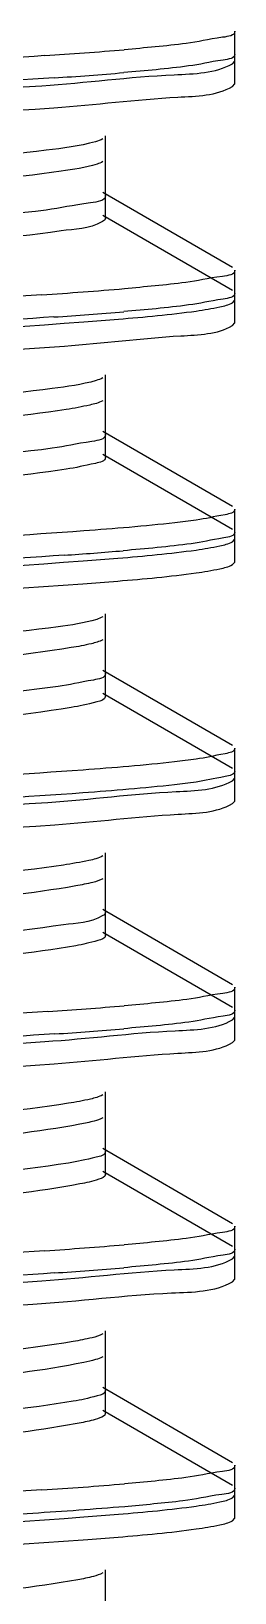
# Model space of a CAD drawing. Extents: x 27938 to 1042331, y -235042 to 1535213.
# Drawn here: x 708183.8 to 708204, y 733137.6 to 733293.1 of the extents above; entities that cross this region are included whole.
import ezdxf

# ---------------------------------------------------------------- set-up
doc = ezdxf.new("R2010")
doc.units = 0
doc.header["$LTSCALE"] = 1000
doc.header["$MEASUREMENT"] = 0

msp = doc.modelspace()

# ---------------------------------------------------------------- linework, layer by layer
at = {"linetype": 'Continuous'}
for p, q in [((708204.03, 733290.16), (708204.03, 733293.13)), ((708204.03, 733290.16), (708204.03, 733293.13)), ((708204.03, 733287.88), (708204.03, 733290.85)), ((708204.03, 733287.88), (708204.03, 733290.85)), ((708203.8, 733289.9), (708204.03, 733290.16)), ((708203.8, 733287.62), (708204.03, 733287.88)), ((708191.14, 733276.76), (708191.14, 733282.72)), ((708191.14, 733274.48), (708191.14, 733280.44)), ((708203.8, 733269.58), (708190.88, 733277.06)), ((708203.8, 733267.3), (708190.88, 733274.78)), ((708204.03, 733266.34), (708204.03, 733269.32)), ((708204.03, 733266.34), (708204.03, 733269.32)), ((708203.8, 733266.08), (708204.03, 733266.34)), ((708204.03, 733264.07), (708204.03, 733267.04)), ((708204.03, 733264.07), (708204.03, 733267.04)), ((708203.8, 733263.8), (708204.03, 733264.07)), ((708191.14, 733252.95), (708191.14, 733258.9)), ((708191.14, 733250.67), (708191.14, 733256.62)), ((708203.8, 733245.77), (708190.88, 733253.25)), ((708203.8, 733243.49), (708190.88, 733250.97)), ((708204.03, 733242.53), (708204.03, 733245.51)), ((708204.03, 733240.25), (708204.03, 733243.23)), ((708204.03, 733240.25), (708204.03, 733243.23)), ((708203.8, 733242.27), (708204.03, 733242.53)), ((708203.8, 733239.99), (708204.03, 733240.25)), ((708191.14, 733229.14), (708191.14, 733235.09)), ((708191.14, 733226.86), (708191.14, 733232.81)), ((708203.8, 733221.96), (708190.88, 733229.44)), ((708203.8, 733219.68), (708190.88, 733227.16)), ((708204.03, 733218.72), (708204.03, 733221.7)), ((708204.03, 733218.72), (708204.03, 733221.7)), ((708204.03, 733216.44), (708204.03, 733219.42)), ((708204.03, 733216.44), (708204.03, 733219.42)), ((708203.8, 733218.46), (708204.03, 733218.72)), ((708203.8, 733216.18), (708204.03, 733216.44)), ((708191.14, 733205.32), (708191.14, 733211.28)), ((708191.14, 733203.04), (708191.14, 733209)), ((708203.8, 733198.14), (708190.88, 733205.63)), ((708203.8, 733195.86), (708190.88, 733203.35)), ((708204.03, 733194.91), (708204.03, 733197.88)), ((708204.03, 733194.91), (708204.03, 733197.88)), ((708203.8, 733194.64), (708204.03, 733194.91)), ((708204.03, 733192.63), (708204.03, 733195.6)), ((708204.03, 733192.63), (708204.03, 733195.6)), ((708203.8, 733192.37), (708204.03, 733192.63)), ((708191.14, 733181.51), (708191.14, 733187.46)), ((708191.14, 733179.23), (708191.14, 733185.19)), ((708203.8, 733174.33), (708190.88, 733181.81)), ((708203.8, 733172.05), (708190.88, 733179.53)), ((708204.03, 733171.09), (708204.03, 733174.07)), ((708204.03, 733171.09), (708204.03, 733174.07)), ((708203.8, 733170.83), (708204.03, 733171.09)), ((708204.03, 733168.81), (708204.03, 733171.79)), ((708204.03, 733168.81), (708204.03, 733171.79)), ((708203.8, 733168.55), (708204.03, 733168.81)), ((708191.14, 733157.7), (708191.14, 733163.65)), ((708191.14, 733155.42), (708191.14, 733161.37)), ((708203.8, 733150.52), (708190.88, 733158)), ((708203.8, 733148.24), (708190.88, 733155.72)), ((708204.03, 733147.28), (708204.03, 733150.26)), ((708204.03, 733147.28), (708204.03, 733150.26)), ((708204.03, 733145), (708204.03, 733147.98)), ((708204.03, 733145), (708204.03, 733147.98)), ((708203.8, 733147.02), (708204.03, 733147.28)), ((708203.8, 733144.74), (708204.03, 733145)), ((708191.14, 733133.89), (708191.14, 733139.84))]:
    msp.add_line(p, q, dxfattribs=at)
for centre, radius, start, end in [((708157.4, 733715.5), 425.7, 273.7304, 274.8001), ((708158.67, 733697.24), 409.67, 273.8316, 274.8033), ((708157.01, 733696.59), 430.61, 273.6995, 274.7995), ((708158.63, 733673.87), 410.12, 273.8286, 274.8033), ((708160, 733632.88), 392.88, 273.9474, 274.8034), ((708157.83, 733614.89), 420.32, 273.7644, 274.8009), ((708158.76, 733600.81), 408.49, 273.8394, 274.8035), ((708157.41, 733596.27), 425.53, 273.7314, 274.8001), ((708158.67, 733578.15), 409.64, 273.8317, 274.8033), ((708157.03, 733577.37), 430.46, 273.7005, 274.7995)]:
    msp.add_arc(centre, radius, start, end, dxfattribs=at)
for points, knots in [([(708204.03, 733293.13), (708204.03, 733292.68), (708201.61, 733292.41), (708200.4, 733292.07), (708199.19, 733291.92)], [0, 0, 0, 0, 0.270722, 1, 1, 1, 1]), ([(708204.03, 733290.85), (708204.03, 733290.42), (708201.74, 733290.14), (708200.58, 733289.82), (708199.43, 733289.67)], [0, 0, 0, 0, 0.271511, 1, 1, 1, 1]), ([(708185.1, 733290.7), (708173.87, 733289.96), (708122.93, 733287.51), (708071.94, 733286.29), (708032.28, 733283.65)], [0, 0, 0, 0, 0.220591, 1, 1, 1, 1]), ([(708184.8, 733287.71), (708189.2, 733288), (708195.36, 733288.85), (708202.09, 733288.92), (708203.8, 733289.9)], [0, 0, 0, 0, 0.691489, 1, 1, 1, 1]), ([(708186.04, 733288.49), (708174.77, 733287.72), (708123.26, 733285.24), (708071.69, 733284.05), (708031.52, 733281.32)], [0, 0, 0, 0, 0.219185, 1, 1, 1, 1]), ([(708031.96, 733280.65), (708043.1, 733281.4), (708094.05, 733283.85), (708145.05, 733285.08), (708184.8, 733287.71)], [0, 0, 0, 0, 0.218984, 1, 1, 1, 1]), ([(708186.02, 733285.51), (708190.13, 733285.79), (708195.9, 733286.59), (708202.19, 733286.7), (708203.8, 733287.62)], [0, 0, 0, 0, 0.690321, 1, 1, 1, 1]), ([(708031.7, 733278.35), (708042.98, 733279.12), (708094.42, 733281.59), (708145.93, 733282.78), (708186.02, 733285.51)], [0, 0, 0, 0, 0.21965, 1, 1, 1, 1]), ([(708190.88, 733282.41), (708190.65, 733282.28), (708188.81, 733281.69), (708186.9, 733281.48), (708185.25, 733281.27)], [0, 0, 0, 0, 0.135508, 1, 1, 1, 1]), ([(708185.25, 733281.27), (708174.89, 733279.99), (708140.39, 733278.35), (708088.95, 733275.43), (708047.67, 733274.48), (708030.74, 733272.04)], [0, 0, 0, 0, 0.20233, 0.668453, 1, 1, 1, 1]), ([(708190.87, 733280.14), (708190.7, 733280.03), (708189.35, 733279.55), (708187.93, 733279.36), (708186.72, 733279.19)], [0, 0, 0, 0, 0.144146, 1, 1, 1, 1]), ([(708186.72, 733279.19), (708176.58, 733277.74), (708141.51, 733276.23), (708089.36, 733272.99), (708047.04, 733272.38), (708029.91, 733269.64)], [0, 0, 0, 0, 0.19563, 0.668751, 1, 1, 1, 1]), ([(708185.25, 733275.32), (708173.81, 733273.9), (708144.95, 733272.61), (708100.26, 733270.3), (708061.62, 733268.84), (708037.86, 733266.79), (708029.77, 733266.23), (708027.21, 733265.38)], [0, 0, 0, 0, 0.21834, 0.54638, 0.848471, 0.948812, 1, 1, 1, 1]), ([(708191.14, 733276.76), (708191.14, 733276.21), (708188.18, 733275.91), (708186.73, 733275.5), (708185.25, 733275.32)], [0, 0, 0, 0, 0.270556, 1, 1, 1, 1]), ([(708191.14, 733274.48), (708191.14, 733274.34), (708189.58, 733273.34), (708188.12, 733273.44), (708186.72, 733273.24)], [0, 0, 0, 0, 0.089983, 1, 1, 1, 1]), ([(708186.72, 733273.24), (708175.69, 733271.67), (708146.97, 733270.48), (708109.52, 733268.56), (708075.62, 733266.96), (708053.75, 733265.9), (708038.11, 733264.51), (708029.78, 733263.98), (708027.17, 733263.09)], [0, 0, 0, 0, 0.208967, 0.538107, 0.703891, 0.84582, 0.948226, 1, 1, 1, 1]), ([(708204.03, 733269.32), (708204.03, 733268.86), (708201.58, 733268.59), (708200.36, 733268.26), (708199.14, 733268.1)], [0, 0, 0, 0, 0.270552, 1, 1, 1, 1]), ([(708184.8, 733266.87), (708173.52, 733266.13), (708122.57, 733263.69), (708071.57, 733262.48), (708031.96, 733259.81)], [0, 0, 0, 0, 0.221599, 1, 1, 1, 1]), ([(708204.03, 733267.04), (708204.03, 733266.61), (708201.73, 733266.32), (708200.58, 733266.01), (708199.42, 733265.86)], [0, 0, 0, 0, 0.271487, 1, 1, 1, 1]), ([(708200.19, 733265.26), (708200.98, 733265.38), (708202.18, 733265.59), (708203.42, 733265.86), (708203.8, 733266.08)], [0, 0, 0, 0, 0.642799, 1, 1, 1, 1]), ([(708186.02, 733264.67), (708174.76, 733263.91), (708123.32, 733261.43), (708071.82, 733260.23), (708031.7, 733257.52)], [0, 0, 0, 0, 0.219069, 1, 1, 1, 1]), ([(708188.98, 733264.18), (708190.13, 733264.27), (708193.87, 733264.56), (708197.62, 733264.9), (708200.19, 733265.26)], [0, 0, 0, 0, 0.307531, 1, 1, 1, 1]), ([(708028.99, 733256.63), (708040.51, 733257.47), (708093.84, 733260.06), (708147.25, 733261.11), (708188.98, 733264.18)], [0, 0, 0, 0, 0.216246, 1, 1, 1, 1]), ([(708187.05, 733261.77), (708190.92, 733262.04), (708196.36, 733262.79), (708202.28, 733262.93), (708203.8, 733263.8)], [0, 0, 0, 0, 0.689207, 1, 1, 1, 1]), ([(708026.38, 733254.15), (708037.43, 733255.03), (708090.99, 733257.67), (708144.62, 733258.81), (708187.05, 733261.77)], [0, 0, 0, 0, 0.20676, 1, 1, 1, 1]), ([(708190.88, 733258.6), (708190.67, 733258.48), (708189.03, 733257.93), (708187.32, 733257.73), (708185.85, 733257.54)], [0, 0, 0, 0, 0.138663, 1, 1, 1, 1]), ([(708185.85, 733257.54), (708175.72, 733256.22), (708141.45, 733254.6), (708089.95, 733251.69), (708048.39, 733250.66), (708031.14, 733248.29)], [0, 0, 0, 0, 0.197662, 0.663013, 1, 1, 1, 1]), ([(708187.24, 733255.45), (708177.84, 733254.03), (708152.81, 733252.9), (708111.98, 733250.78), (708069.97, 733248.81), (708043.4, 733247.48), (708032.82, 733246.22)], [0, 0, 0, 0, 0.184318, 0.484662, 0.793435, 1, 1, 1, 1]), ([(708190.87, 733256.32), (708190.48, 733256.1), (708189.25, 733255.8), (708188.03, 733255.57), (708187.24, 733255.45)], [0, 0, 0, 0, 0.362852, 1, 1, 1, 1]), ([(708191.14, 733252.95), (708191.14, 733252.45), (708188.51, 733252.12), (708187.18, 733251.76), (708185.85, 733251.58)], [0, 0, 0, 0, 0.27224, 1, 1, 1, 1]), ([(708185.85, 733251.58), (708174.54, 733250.11), (708145.67, 733248.83), (708108.16, 733246.98), (708074.64, 733245.38), (708053.14, 733244.33), (708037.83, 733242.95), (708029.69, 733242.43), (708027.14, 733241.55)], [0, 0, 0, 0, 0.21516, 0.544196, 0.7084, 0.848448, 0.949211, 1, 1, 1, 1]), ([(708191.14, 733250.67), (708191.13, 733250.29), (708189.25, 733249.9), (708188.22, 733249.65), (708187.24, 733249.5)], [0, 0, 0, 0, 0.27791, 1, 1, 1, 1]), ([(708187.24, 733249.5), (708177.84, 733248.08), (708152.81, 733246.94), (708111.98, 733244.82), (708069.97, 733242.85), (708043.4, 733241.53), (708032.82, 733240.27)], [0, 0, 0, 0, 0.184318, 0.484662, 0.793435, 1, 1, 1, 1]), ([(708200.19, 733244.43), (708199.48, 733244.33), (708195.75, 733243.87), (708192.01, 733243.57), (708188.98, 733243.35)], [0, 0, 0, 0, 0.1913, 1, 1, 1, 1]), ([(708204.03, 733245.51), (708204.03, 733245.14), (708202.15, 733244.82), (708201.15, 733244.57), (708200.19, 733244.43)], [0, 0, 0, 0, 0.274621, 1, 1, 1, 1]), ([(708188.98, 733243.35), (708177.55, 733242.51), (708124.22, 733239.9), (708070.81, 733238.84), (708028.99, 733235.79)], [0, 0, 0, 0, 0.214632, 1, 1, 1, 1]), ([(708204.03, 733243.23), (708204.03, 733242.82), (708201.88, 733242.52), (708200.78, 733242.23), (708199.69, 733242.08)], [0, 0, 0, 0, 0.272455, 1, 1, 1, 1]), ([(708188.92, 733240.37), (708190.08, 733240.45), (708193.83, 733240.75), (708197.59, 733241.08), (708200.17, 733241.45)], [0, 0, 0, 0, 0.307513, 1, 1, 1, 1]), ([(708200.17, 733241.45), (708200.97, 733241.56), (708202.18, 733241.77), (708203.41, 733242.05), (708203.8, 733242.27)], [0, 0, 0, 0, 0.642963, 1, 1, 1, 1]), ([(708187.05, 733240.93), (708175.09, 733240.1), (708121.46, 733237.5), (708067.73, 733236.62), (708026.16, 733233.3)], [0, 0, 0, 0, 0.22323, 1, 1, 1, 1]), ([(708028.82, 733232.8), (708040.32, 733233.64), (708093.69, 733236.25), (708147.13, 733237.29), (708188.92, 733240.37)], [0, 0, 0, 0, 0.215731, 1, 1, 1, 1]), ([(708200.17, 733239.17), (708200.96, 733239.28), (708202.17, 733239.49), (708203.41, 733239.77), (708203.8, 733239.99)], [0, 0, 0, 0, 0.643037, 1, 1, 1, 1]), ([(708028.74, 733230.52), (708040.22, 733231.36), (708093.61, 733233.96), (708147.08, 733235.01), (708188.9, 733238.09)], [0, 0, 0, 0, 0.215475, 1, 1, 1, 1]), ([(708188.9, 733238.09), (708190.05, 733238.17), (708193.82, 733238.47), (708197.58, 733238.8), (708200.17, 733239.17)], [0, 0, 0, 0, 0.307506, 1, 1, 1, 1]), ([(708186.42, 733233.8), (708176.27, 733232.4), (708141.47, 733230.84), (708089.52, 733227.73), (708047.47, 733226.96), (708030.3, 733224.35)], [0, 0, 0, 0, 0.196452, 0.666888, 1, 1, 1, 1]), ([(708190.88, 733234.79), (708190.69, 733234.68), (708189.24, 733234.17), (708187.72, 733233.98), (708186.42, 733233.8)], [0, 0, 0, 0, 0.142097, 1, 1, 1, 1]), ([(708187.73, 733231.72), (708177.66, 733230.09), (708150.56, 733229.02), (708107.04, 733226.83), (708064.29, 733224.42), (708038.1, 733223.62), (708028.78, 733221.82)], [0, 0, 0, 0, 0.192134, 0.50924, 0.821185, 1, 1, 1, 1]), ([(708190.87, 733232.51), (708190.53, 733232.31), (708189.46, 733232.03), (708188.4, 733231.83), (708187.73, 733231.72)], [0, 0, 0, 0, 0.368601, 1, 1, 1, 1]), ([(708191.14, 733229.14), (708191.14, 733228.69), (708188.81, 733228.33), (708187.6, 733228.01), (708186.42, 733227.85)], [0, 0, 0, 0, 0.274197, 1, 1, 1, 1]), ([(708186.42, 733227.85), (708175.25, 733226.31), (708146.38, 733225.08), (708108.8, 733223.19), (708074.97, 733221.58), (708053.25, 733220.54), (708037.82, 733219.12), (708029.62, 733218.63), (708027.09, 733217.71)], [0, 0, 0, 0, 0.211837, 0.541782, 0.707159, 0.848243, 0.949504, 1, 1, 1, 1]), ([(708187.73, 733225.76), (708177.03, 733224.03), (708148.37, 733223), (708110.85, 733220.99), (708076.38, 733219.37), (708054.03, 733218.31), (708038.14, 733216.86), (708029.68, 733216.37), (708027.08, 733215.43)], [0, 0, 0, 0, 0.201859, 0.53258, 0.70075, 0.844896, 0.948529, 1, 1, 1, 1]), ([(708191.14, 733226.86), (708191.13, 733226.52), (708189.51, 733226.12), (708188.59, 733225.9), (708187.73, 733225.76)], [0, 0, 0, 0, 0.28085, 1, 1, 1, 1]), ([(708204.03, 733221.7), (708204.03, 733221.33), (708202.14, 733221.01), (708201.14, 733220.75), (708200.17, 733220.61)], [0, 0, 0, 0, 0.274546, 1, 1, 1, 1]), ([(708188.92, 733219.53), (708177.47, 733218.69), (708124.1, 733216.08), (708070.65, 733215.03), (708028.82, 733211.97)], [0, 0, 0, 0, 0.214988, 1, 1, 1, 1]), ([(708200.17, 733220.61), (708199.46, 733220.51), (708195.72, 733220.05), (708191.96, 733219.76), (708188.92, 733219.53)], [0, 0, 0, 0, 0.191312, 1, 1, 1, 1]), ([(708204.03, 733219.42), (708204.03, 733219.05), (708202.13, 733218.73), (708201.14, 733218.47), (708200.17, 733218.33)], [0, 0, 0, 0, 0.274513, 1, 1, 1, 1]), ([(708185.42, 733216.31), (708189.68, 733216.59), (708195.64, 733217.42), (708202.14, 733217.51), (708203.8, 733218.46)], [0, 0, 0, 0, 0.690898, 1, 1, 1, 1]), ([(708200.17, 733218.33), (708199.45, 733218.23), (708195.71, 733217.77), (708191.94, 733217.47), (708188.9, 733217.25)], [0, 0, 0, 0, 0.191316, 1, 1, 1, 1]), ([(708188.9, 733217.25), (708177.43, 733216.41), (708124.04, 733213.8), (708070.57, 733212.75), (708028.74, 733209.68)], [0, 0, 0, 0, 0.215162, 1, 1, 1, 1]), ([(708032.6, 733209.25), (708043.85, 733210), (708094.79, 733212.44), (708145.79, 733213.65), (708185.42, 733216.31)], [0, 0, 0, 0, 0.221083, 1, 1, 1, 1]), ([(708186.11, 733214.08), (708190.21, 733214.36), (708195.95, 733215.15), (708202.2, 733215.26), (708203.8, 733216.18)], [0, 0, 0, 0, 0.690221, 1, 1, 1, 1]), ([(708031.42, 733206.89), (708042.7, 733207.66), (708094.27, 733210.15), (708145.9, 733211.34), (708186.11, 733214.08)], [0, 0, 0, 0, 0.219074, 1, 1, 1, 1]), ([(708186.96, 733210.06), (708176.76, 733208.57), (708149.91, 733207.39), (708106.93, 733205.28), (708064.72, 733203), (708038.82, 733202.03), (708029.37, 733200.39)], [0, 0, 0, 0, 0.195819, 0.509469, 0.817855, 1, 1, 1, 1]), ([(708190.87, 733210.98), (708190.45, 733210.73), (708189.12, 733210.42), (708187.81, 733210.19), (708186.96, 733210.06)], [0, 0, 0, 0, 0.359937, 1, 1, 1, 1]), ([(708190.87, 733208.7), (708190.57, 733208.52), (708189.66, 733208.26), (708188.76, 733208.08), (708188.18, 733207.98)], [0, 0, 0, 0, 0.37501, 1, 1, 1, 1]), ([(708188.18, 733207.98), (708179.36, 733206.45), (708155.08, 733205.46), (708114.9, 733203.24), (708072.46, 733201.33), (708045.25, 733199.95), (708034.16, 733198.75)], [0, 0, 0, 0, 0.17416, 0.470646, 0.783277, 1, 1, 1, 1]), ([(708191.14, 733205.32), (708191.14, 733205.19), (708189.68, 733204.22), (708188.28, 733204.3), (708186.96, 733204.11)], [0, 0, 0, 0, 0.091227, 1, 1, 1, 1]), ([(708186.96, 733204.11), (708175.94, 733202.5), (708147.09, 733201.34), (708109.45, 733199.4), (708075.34, 733197.78), (708053.38, 733196.74), (708037.83, 733195.29), (708029.56, 733194.82), (708027.04, 733193.89)], [0, 0, 0, 0, 0.20838, 0.539161, 0.705719, 0.84788, 0.949708, 1, 1, 1, 1]), ([(708191.14, 733203.04), (708191.13, 733202.74), (708189.75, 733202.35), (708188.93, 733202.16), (708188.18, 733202.03)], [0, 0, 0, 0, 0.284357, 1, 1, 1, 1]), ([(708188.18, 733202.03), (708179.36, 733200.5), (708155.08, 733199.51), (708114.9, 733197.29), (708072.46, 733195.38), (708045.25, 733194), (708034.16, 733192.8)], [0, 0, 0, 0, 0.17416, 0.470646, 0.783277, 1, 1, 1, 1]), ([(708204.03, 733197.88), (708204.03, 733197.43), (708201.65, 733197.16), (708200.45, 733196.83), (708199.26, 733196.68)], [0, 0, 0, 0, 0.270937, 1, 1, 1, 1]), ([(708185.42, 733195.47), (708174.25, 733194.72), (708123.31, 733192.28), (708072.32, 733191.05), (708032.6, 733188.42)], [0, 0, 0, 0, 0.21953, 1, 1, 1, 1]), ([(708185.11, 733192.48), (708189.44, 733192.76), (708195.5, 733193.6), (708202.12, 733193.68), (708203.8, 733194.64)], [0, 0, 0, 0, 0.691198, 1, 1, 1, 1]), ([(708204.03, 733195.6), (708204.03, 733195.17), (708201.75, 733194.89), (708200.6, 733194.57), (708199.45, 733194.42)], [0, 0, 0, 0, 0.271573, 1, 1, 1, 1]), ([(708186.11, 733193.24), (708174.83, 733192.47), (708123.26, 733189.99), (708071.64, 733188.8), (708031.42, 733186.06)], [0, 0, 0, 0, 0.21912, 1, 1, 1, 1]), ([(708032.29, 733185.42), (708043.49, 733186.17), (708094.42, 733188.61), (708145.42, 733189.84), (708185.11, 733192.48)], [0, 0, 0, 0, 0.220054, 1, 1, 1, 1]), ([(708186.04, 733190.26), (708190.15, 733190.54), (708195.92, 733191.34), (708202.2, 733191.45), (708203.8, 733192.37)], [0, 0, 0, 0, 0.690292, 1, 1, 1, 1]), ([(708031.52, 733183.09), (708042.8, 733183.86), (708094.31, 733186.34), (708145.88, 733187.53), (708186.04, 733190.26)], [0, 0, 0, 0, 0.219245, 1, 1, 1, 1]), ([(708190.87, 733187.16), (708190.5, 733186.95), (708189.34, 733186.66), (708188.2, 733186.44), (708187.46, 733186.33)], [0, 0, 0, 0, 0.365324, 1, 1, 1, 1]), ([(708187.46, 733186.33), (708177.33, 733184.75), (708150.29, 733183.64), (708106.93, 733181.48), (708064.36, 733179.11), (708038.29, 733178.25), (708028.94, 733176.5)], [0, 0, 0, 0, 0.193633, 0.509715, 0.820379, 1, 1, 1, 1]), ([(708188.61, 733184.24), (708180.08, 733182.65), (708156.18, 733181.76), (708116.36, 733179.47), (708073.73, 733177.6), (708046.21, 733176.19), (708034.88, 733175.01)], [0, 0, 0, 0, 0.169059, 0.463606, 0.77817, 1, 1, 1, 1]), ([(708190.87, 733184.88), (708190.61, 733184.73), (708189.85, 733184.5), (708189.09, 733184.33), (708188.61, 733184.24)], [0, 0, 0, 0, 0.382192, 1, 1, 1, 1]), ([(708187.46, 733180.37), (708176.61, 733178.68), (708147.79, 733177.6), (708110.12, 733175.62), (708075.73, 733173.99), (708053.53, 733172.95), (708037.85, 733171.46), (708029.51, 733171.02), (708027, 733170.06)], [0, 0, 0, 0, 0.204799, 0.536352, 0.704101, 0.847377, 0.949834, 1, 1, 1, 1]), ([(708191.14, 733181.51), (708191.13, 733181.15), (708189.37, 733180.76), (708188.39, 733180.52), (708187.46, 733180.37)], [0, 0, 0, 0, 0.279151, 1, 1, 1, 1]), ([(708191.14, 733179.23), (708191.13, 733178.97), (708189.97, 733178.58), (708189.25, 733178.41), (708188.61, 733178.29)], [0, 0, 0, 0, 0.288579, 1, 1, 1, 1]), ([(708188.61, 733178.29), (708180.08, 733176.69), (708156.18, 733175.8), (708116.36, 733173.52), (708073.73, 733171.64), (708046.21, 733170.24), (708034.88, 733169.06)], [0, 0, 0, 0, 0.169059, 0.463606, 0.77817, 1, 1, 1, 1]), ([(708204.03, 733174.07), (708204.03, 733173.62), (708201.61, 733173.34), (708200.41, 733173.01), (708199.19, 733172.86)], [0, 0, 0, 0, 0.270729, 1, 1, 1, 1]), ([(708185.11, 733171.64), (708173.89, 733170.89), (708122.95, 733168.45), (708071.95, 733167.23), (708032.29, 733164.58)], [0, 0, 0, 0, 0.220558, 1, 1, 1, 1]), ([(708204.03, 733171.79), (708204.03, 733171.36), (708201.74, 733171.07), (708200.58, 733170.76), (708199.43, 733170.61)], [0, 0, 0, 0, 0.271512, 1, 1, 1, 1]), ([(708184.81, 733168.64), (708189.21, 733168.93), (708195.37, 733169.79), (708202.09, 733169.85), (708203.8, 733170.83)], [0, 0, 0, 0, 0.69148, 1, 1, 1, 1]), ([(708186.04, 733169.42), (708174.77, 733168.66), (708123.26, 733166.18), (708071.69, 733164.98), (708031.52, 733162.25)], [0, 0, 0, 0, 0.219186, 1, 1, 1, 1]), ([(708031.97, 733161.58), (708043.11, 733162.33), (708094.06, 733164.78), (708145.06, 733166.02), (708184.81, 733168.64)], [0, 0, 0, 0, 0.219018, 1, 1, 1, 1]), ([(708183.91, 733166.31), (708188.53, 733166.6), (708194.97, 733167.5), (708202.02, 733167.53), (708203.8, 733168.55)], [0, 0, 0, 0, 0.692236, 1, 1, 1, 1]), ([(708026.63, 733158.92), (708037.33, 733159.76), (708089.77, 733162.36), (708142.25, 733163.61), (708183.91, 733166.31)], [0, 0, 0, 0, 0.204514, 1, 1, 1, 1]), ([(708190.87, 733163.35), (708190.55, 733163.16), (708189.55, 733162.89), (708188.56, 733162.7), (708187.93, 733162.59)], [0, 0, 0, 0, 0.371353, 1, 1, 1, 1]), ([(708187.93, 733162.59), (708177.92, 733160.92), (708150.79, 733159.89), (708107.17, 733157.68), (708064.27, 733155.24), (708037.99, 733154.48), (708028.68, 733152.64)], [0, 0, 0, 0, 0.190819, 0.5086, 0.821571, 1, 1, 1, 1]), ([(708189, 733160.51), (708180.77, 733158.83), (708157.26, 733158.06), (708117.81, 733155.7), (708075.01, 733153.86), (708047.2, 733152.43), (708035.63, 733151.28)], [0, 0, 0, 0, 0.163938, 0.456535, 0.773032, 1, 1, 1, 1]), ([(708190.87, 733161.07), (708190.65, 733160.94), (708190.02, 733160.73), (708189.39, 733160.59), (708189, 733160.51)], [0, 0, 0, 0, 0.390278, 1, 1, 1, 1]), ([(708191.14, 733157.7), (708191.13, 733157.38), (708189.62, 733156.98), (708188.74, 733156.77), (708187.93, 733156.64)], [0, 0, 0, 0, 0.282326, 1, 1, 1, 1]), ([(708187.93, 733156.64), (708178.95, 733155.14), (708154.46, 733154.11), (708114.09, 733151.92), (708071.76, 733149.99), (708044.72, 733148.63), (708033.78, 733147.41)], [0, 0, 0, 0, 0.176994, 0.474556, 0.786113, 1, 1, 1, 1]), ([(708188.91, 733154.54), (708180.63, 733152.89), (708157.09, 733152.08), (708117.64, 733149.74), (708074.91, 733147.9), (708047.17, 733146.48), (708035.63, 733145.32)], [0, 0, 0, 0, 0.164905, 0.457517, 0.773479, 1, 1, 1, 1]), ([(708191.13, 733155.42), (708191.13, 733155.18), (708190.13, 733154.8), (708189.47, 733154.65), (708188.91, 733154.54)], [0, 0, 0, 0, 0.292289, 1, 1, 1, 1]), ([(708204.03, 733150.26), (708204.03, 733149.8), (708201.58, 733149.53), (708200.37, 733149.19), (708199.14, 733149.04)], [0, 0, 0, 0, 0.270557, 1, 1, 1, 1]), ([(708184.81, 733147.81), (708173.53, 733147.06), (708122.59, 733144.62), (708071.58, 733143.41), (708031.97, 733140.75)], [0, 0, 0, 0, 0.221566, 1, 1, 1, 1]), ([(708204.03, 733147.98), (708204.03, 733147.5), (708201.44, 733147.24), (708200.16, 733146.88), (708198.87, 733146.72)], [0, 0, 0, 0, 0.269818, 1, 1, 1, 1]), ([(708188.98, 733145.12), (708190.13, 733145.21), (708193.88, 733145.5), (708197.62, 733145.84), (708200.19, 733146.2)], [0, 0, 0, 0, 0.307531, 1, 1, 1, 1]), ([(708200.19, 733146.2), (708200.98, 733146.31), (708202.18, 733146.52), (708203.42, 733146.8), (708203.8, 733147.02)], [0, 0, 0, 0, 0.642793, 1, 1, 1, 1]), ([(708183.91, 733145.47), (708171.85, 733144.69), (708119.37, 733142.19), (708066.79, 733141.26), (708026.47, 733138.07)], [0, 0, 0, 0, 0.230084, 1, 1, 1, 1]), ([(708029, 733137.56), (708040.51, 733138.4), (708093.84, 733141), (708147.25, 733142.04), (708188.98, 733145.12)], [0, 0, 0, 0, 0.216266, 1, 1, 1, 1]), ([(708200.18, 733143.92), (708200.97, 733144.03), (708202.18, 733144.24), (708203.42, 733144.52), (708203.8, 733144.74)], [0, 0, 0, 0, 0.642903, 1, 1, 1, 1]), ([(708188.94, 733142.84), (708190.1, 733142.92), (708193.85, 733143.22), (708197.6, 733143.56), (708200.18, 733143.92)], [0, 0, 0, 0, 0.307522, 1, 1, 1, 1]), ([(708028.87, 733135.28), (708040.37, 733136.12), (708093.73, 733138.72), (708147.17, 733139.76), (708188.94, 733142.84)], [0, 0, 0, 0, 0.215878, 1, 1, 1, 1]), ([(708188.38, 733138.85), (708179.68, 733137.3), (708155.57, 733136.35), (708115.55, 733134.1), (708073.02, 733132.21), (708045.67, 733130.82), (708034.48, 733129.62)], [0, 0, 0, 0, 0.171902, 0.467529, 0.781017, 1, 1, 1, 1]), ([(708190.87, 733139.54), (708190.59, 733139.37), (708189.75, 733139.12), (708188.91, 733138.95), (708188.38, 733138.85)], [0, 0, 0, 0, 0.37809, 1, 1, 1, 1])]:
    msp.add_open_spline(points, degree=3, knots=knots, dxfattribs=at)
for points in [[(708199.19, 733291.92), (708197.14, 733291.66), (708195.08, 733291.47), (708193.02, 733291.29)], [(708199.43, 733289.67), (708197.28, 733289.39), (708195.13, 733289.19), (708192.97, 733289.01)], [(708199.14, 733268.1), (708197.11, 733267.85), (708195.08, 733267.66), (708193.04, 733267.48)], [(708199.42, 733265.86), (708197.28, 733265.58), (708195.13, 733265.38), (708192.97, 733265.2)], [(708199.69, 733242.08), (708197.43, 733241.78), (708195.17, 733241.57), (708192.9, 733241.38)], [(708199.26, 733196.68), (708197.18, 733196.41), (708195.09, 733196.22), (708193, 733196.04)], [(708199.45, 733194.42), (708197.29, 733194.14), (708195.13, 733193.94), (708192.97, 733193.76)], [(708199.19, 733172.86), (708197.14, 733172.6), (708195.08, 733172.41), (708193.02, 733172.23)], [(708199.43, 733170.61), (708197.28, 733170.33), (708195.13, 733170.13), (708192.97, 733169.95)], [(708199.14, 733149.04), (708197.11, 733148.78), (708195.08, 733148.59), (708193.04, 733148.42)], [(708198.87, 733146.72), (708196.94, 733146.49), (708195, 733146.31), (708193.06, 733146.14)], [(708193.06, 733146.14), (708190.02, 733145.88), (708186.97, 733145.67), (708183.91, 733145.47)]]:
    msp.add_open_spline(points, degree=3, dxfattribs=at)

doc.saveas('drawing.dxf')
